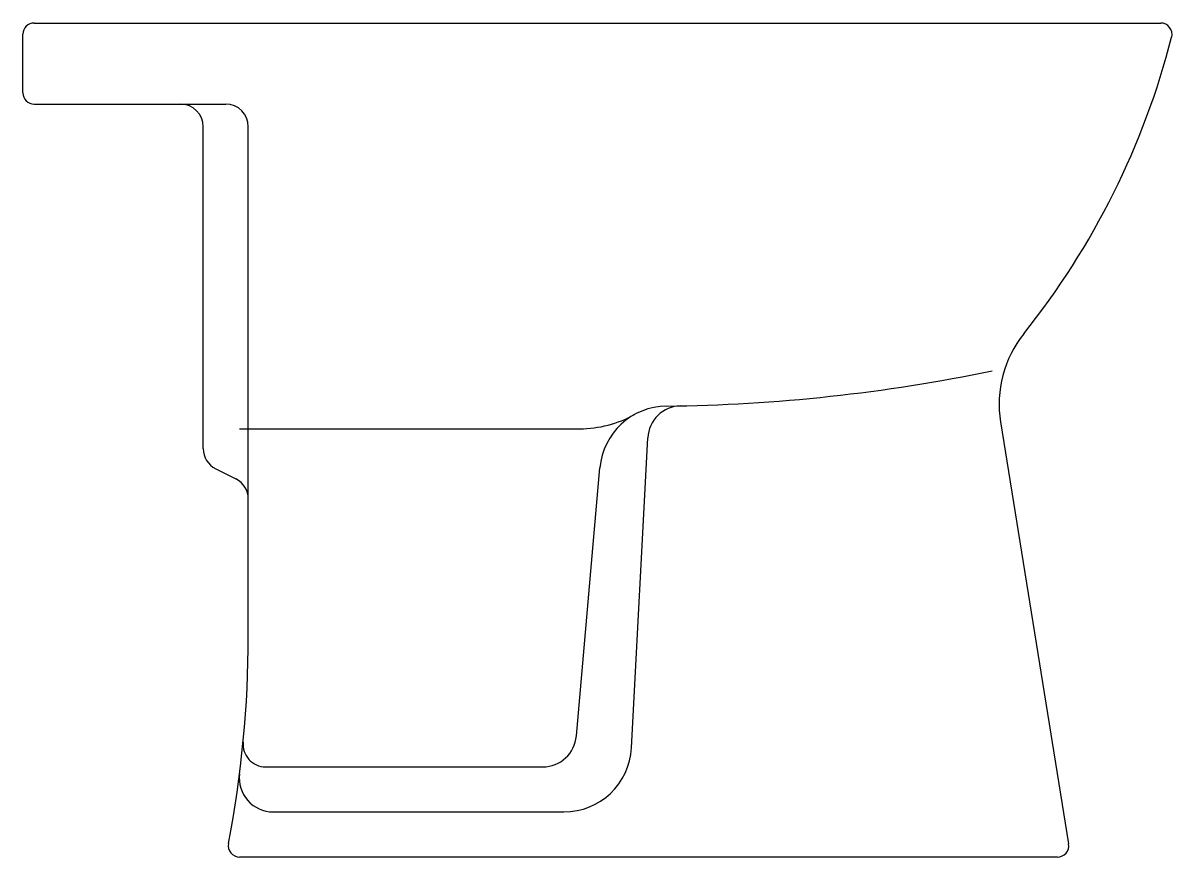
# Model space of a CAD drawing. Extents: x 549 to 1059, y 1458 to 1828.
import ezdxf

# ---------------------------------------------------------------- set-up
doc = ezdxf.new("R2010")
doc.units = 0
doc.header["$LTSCALE"] = 50
doc.layers.add('FINA', color=6, linetype='CONTINUOUS')
doc.layers.add('GROSSA', color=3, linetype='CONTINUOUS')

msp = doc.modelspace()

# ---------------------------------------------------------------- linework, layer by layer
at = {"layer": 'FINA', "color": 0}
for p, q in [((645.27, 1648.44), (796.29, 1648.44)), ((819.23, 1506.87), (826.44, 1644.37)), ((794.81, 1512.14), (805.22, 1631.11)), ((656.85, 1498.44), (779.86, 1498.44)), ((660.19, 1478.44), (789.28, 1478.44))]:
    msp.add_line(p, q, dxfattribs=at)
for centre, radius, start, end in [((826.54, 2408.44), 750, 270.62862, 281.7583), ((835.1, 1628.49), 30, 90.6286, 175), ((841.42, 1643.59), 15, 91.1142, 177), ((796.29, 1698.44), 50, 270, 299.024), ((779.86, 1513.44), 15, 270, 355), ((656.85, 1508.44), 10, 174.4375, 270), ((789.28, 1508.44), 30, 270, 357), ((660.19, 1493.44), 15, 172.7647, 270)]:
    msp.add_arc(centre, radius, start, end, dxfattribs=at)
at = {"layer": 'GROSSA', "color": 0}
for p, q in [((554.18, 1828.44), (1054.14, 1828.44)), ((549.18, 1797.44), (549.18, 1823.44)), ((554.18, 1792.44), (639.18, 1792.44)), ((629.18, 1639.62), (629.18, 1782.44)), ((649.18, 1617.26), (649.18, 1782.44)), ((983.05, 1651.43), (1013.24, 1464.24)), ((634.71, 1630.68), (643.65, 1626.21)), ((649.18, 1556.46), (649.18, 1617.26))]:
    msp.add_line(p, q, dxfattribs=at)
at = {"layer": 'GROSSA', "color": 0, "linetype": 'CONTINUOUS'}
msp.add_line((1008.31, 1458.44), (645.27, 1458.44), dxfattribs=at)
at = {"layer": 'GROSSA', "color": 0}
for centre, radius, start, end in [((554.18, 1823.44), 5, 90, 180), ((1054.14, 1823.44), 5, 345.6228, 90), ((719.94, 1909.11), 350, 321.3689, 345.6228), ((554.18, 1797.44), 5, 180, 270), ((619.18, 1782.44), 10, 0, 90), ((639.18, 1782.44), 10, 0, 90), ((1032.41, 1659.39), 50, 141.3689, 189.1623), ((639.18, 1639.62), 10, 180, 243.4349), ((639.18, 1617.26), 10, 0, 63.4349), ((163.85, 1556.46), 485.32, 349.0649, 0), ((645.27, 1463.44), 5, 169.0649, 270), ((1008.31, 1463.44), 5, 270, 9.1623)]:
    msp.add_arc(centre, radius, start, end, dxfattribs=at)

doc.saveas('drawing.dxf')
